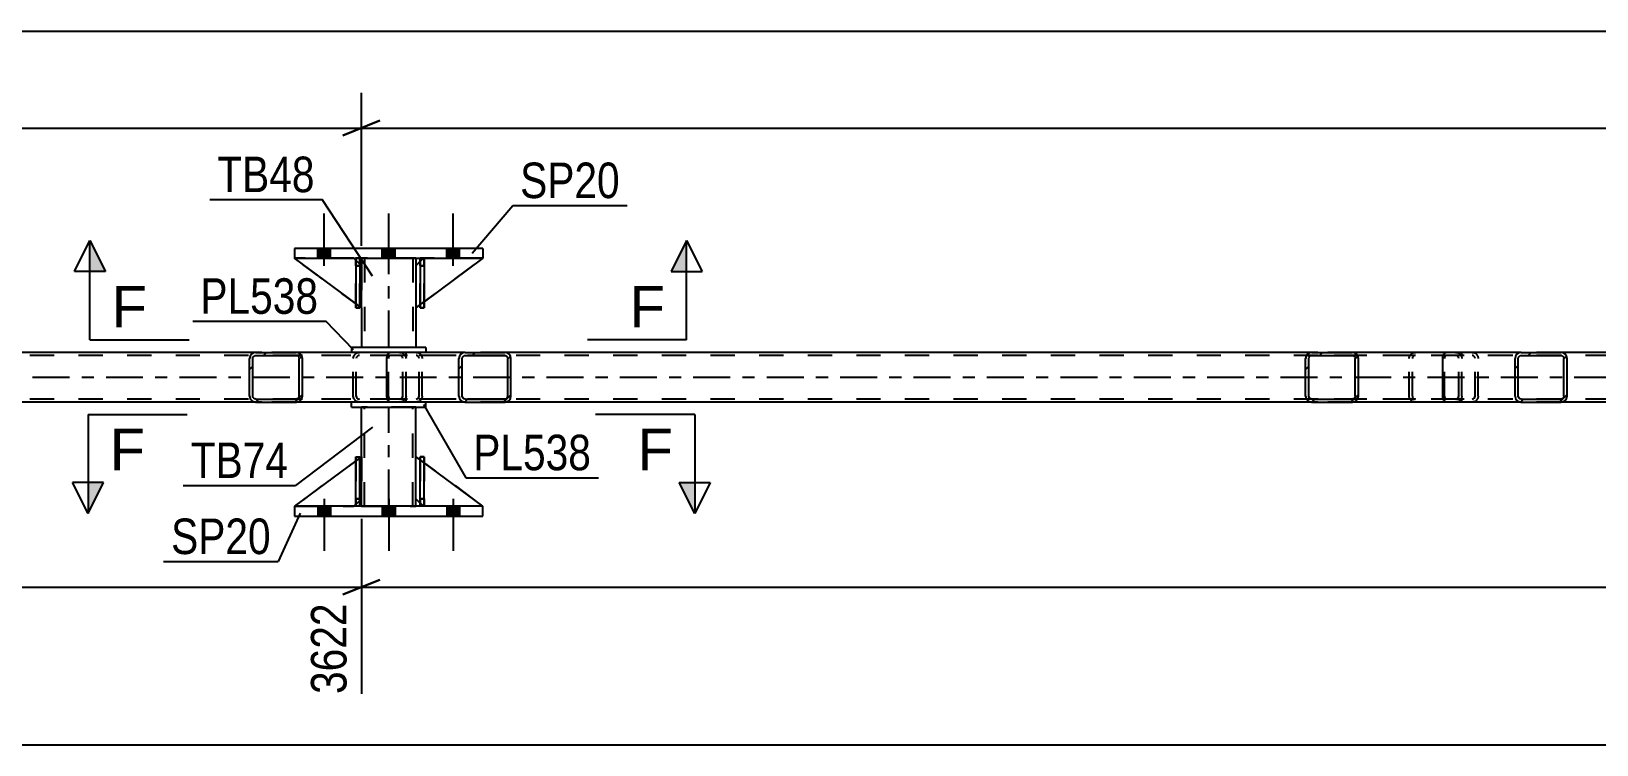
# Model space of a CAD drawing. Header units: millimetres. Extents: x -49 to 792, y -420 to 174.
# Drawn here: x 164.1 to 290.3, y -228.9 to -171.4 of the extents above; entities that cross this region are included whole.
import ezdxf

# ---------------------------------------------------------------- set-up
doc = ezdxf.new("R2010")
doc.units = ezdxf.units.MM
doc.linetypes.add('DXK_LINE_DOT2', pattern=[3.9198, 1.9599, -1.9599])
doc.linetypes.add('DXK_LINE_DOT3', pattern=[5.9187, 2.979, -0.9799, 0.9799, -0.9799])
doc.styles.add('Arial', font='ARIAL.TTF', dxfattribs={"height": 0.2})
doc.styles.add('Arial Narrow', font='ARIALN.TTF', dxfattribs={"height": 0.2})

# ---------------------------------------------------------------- blocks, each defined once
blk = doc.blocks.new('Part-122570535-7339 - 7274')
at = {"color": 2, "linetype": 'Continuous'}
for p, q in [((190.29, -209.73), (190.29, -205.73)), ((190.29, -205.73), (190.61, -205.73)), ((190.61, -209.73), (190.61, -205.73)), ((190.29, -209.73), (190.29, -209.73)), ((190.61, -209.73), (190.29, -209.73))]:
    blk.add_line(p, q, dxfattribs=at)
at = {"color": 7, "linetype": 'DXK_LINE_DOT2'}
for p, q in [((190.29, -205.73), (190.29, -209.13)), ((190.61, -209.13), (190.61, -205.73)), ((190.29, -209.13), (190.29, -209.73)), ((190.29, -209.13), (190.61, -209.13)), ((190.61, -209.73), (190.61, -209.13)), ((190.61, -209.73), (190.61, -209.73))]:
    blk.add_line(p, q, dxfattribs=at)
blk = doc.blocks.new('Part-122570535-7340 - 7274')
at = {"linetype": 'Continuous'}
h = blk.add_hatch(dxfattribs=at)
h.set_pattern_fill('', scale=0.7, style=0, pattern_type=0)
h.set_pattern_definition([(45, (271.0817, -197.6216), (-1.57154, 1.57154), [])])
h.paths.add_polyline_path([(271.12, -197.81), (271.08, -197.62), (270.97, -197.47), (270.81, -197.36), (270.61, -197.33), (267.37, -197.33), (267.18, -197.36), (267.01, -197.47), (266.9, -197.62), (266.86, -197.81), (266.86, -200.85), (266.9, -201.03), (267.01, -201.18), (267.18, -201.29), (267.37, -201.33), (270.61, -201.33), (270.81, -201.29), (270.97, -201.18), (271.08, -201.03), (271.12, -200.85)])
h.paths.add_polyline_path([(270.85, -200.94), (270.79, -201.01), (270.71, -201.07), (270.61, -201.09), (267.37, -201.09), (267.28, -201.07), (267.19, -201.01), (267.14, -200.94), (267.12, -200.85), (267.12, -197.81), (267.14, -197.71), (267.19, -197.64), (267.28, -197.58), (267.37, -197.57), (270.61, -197.57), (270.71, -197.58), (270.79, -197.64), (270.85, -197.71), (270.87, -197.81), (270.87, -200.85)])
at = {"color": 2, "linetype": 'Continuous'}
for p, q in [((266.9, -197.62), (266.86, -197.81)), ((266.86, -200.85), (266.86, -197.81)), ((267.12, -197.81), (267.14, -197.71)), ((267.12, -200.85), (267.12, -197.81)), ((267.14, -197.71), (267.19, -197.64)), ((267.37, -197.33), (267.18, -197.36)), ((267.19, -197.64), (267.28, -197.58)), ((267.28, -197.58), (267.37, -197.57)), ((267.37, -197.33), (270.61, -197.33)), ((267.37, -197.57), (270.61, -197.57)), ((278.19, -197.33), (270.61, -197.33)), ((270.81, -197.36), (270.61, -197.33)), ((270.61, -197.57), (270.71, -197.58)), ((270.71, -197.58), (270.79, -197.64)), ((270.79, -197.64), (270.85, -197.71)), ((270.85, -197.71), (270.87, -197.81)), ((270.87, -200.85), (270.87, -197.81)), ((271.12, -197.81), (271.08, -197.62)), ((271.12, -200.85), (271.12, -197.81)), ((266.86, -200.85), (266.9, -201.03)), ((267.14, -200.94), (267.12, -200.85)), ((267.19, -201.01), (267.14, -200.94)), ((267.18, -201.29), (267.37, -201.33)), ((267.28, -201.07), (267.19, -201.01)), ((267.37, -201.09), (267.28, -201.07)), ((267.37, -201.09), (270.61, -201.09)), ((267.37, -201.33), (270.61, -201.33)), ((270.71, -201.07), (270.61, -201.09)), ((270.61, -201.33), (270.81, -201.29)), ((278.19, -201.33), (270.61, -201.33)), ((270.79, -201.01), (270.71, -201.07)), ((270.85, -200.94), (270.79, -201.01)), ((270.87, -200.85), (270.85, -200.94)), ((271.08, -201.03), (271.12, -200.85))]:
    blk.add_line(p, q, dxfattribs=at)
at = {"color": 7, "linetype": 'DXK_LINE_DOT2'}
for p, q in [((270.61, -197.33), (267.37, -197.33)), ((278.96, -197.57), (267.37, -197.57)), ((275.21, -197.81), (275.25, -197.62)), ((275.21, -200.85), (275.21, -197.81)), ((275.49, -197.71), (275.47, -197.81)), ((275.47, -200.85), (275.47, -197.81)), ((275.54, -197.64), (275.49, -197.71)), ((275.53, -197.36), (275.72, -197.33)), ((275.63, -197.58), (275.54, -197.64)), ((275.72, -197.57), (275.63, -197.58)), ((278.96, -197.33), (278.19, -197.33)), ((278.96, -197.33), (279.15, -197.36)), ((279.06, -197.58), (278.96, -197.57)), ((279.14, -197.64), (279.06, -197.58)), ((279.2, -197.71), (279.14, -197.64)), ((279.21, -197.81), (279.2, -197.71)), ((279.21, -200.85), (279.21, -197.81)), ((279.43, -197.62), (279.47, -197.81)), ((279.47, -200.85), (279.47, -197.81)), ((278.96, -201.09), (267.37, -201.09)), ((270.61, -201.33), (267.37, -201.33)), ((275.25, -201.03), (275.21, -200.85)), ((275.47, -200.85), (275.49, -200.94)), ((275.49, -200.94), (275.54, -201.01)), ((275.72, -201.33), (275.53, -201.29)), ((275.54, -201.01), (275.57, -201.03)), ((275.57, -201.03), (275.63, -201.07)), ((275.63, -201.07), (275.72, -201.09)), ((278.96, -201.33), (278.19, -201.33)), ((278.96, -201.09), (279.06, -201.07)), ((279.15, -201.29), (278.96, -201.33)), ((279.06, -201.07), (279.14, -201.01)), ((279.14, -201.01), (279.2, -200.94)), ((279.2, -200.94), (279.21, -200.85)), ((279.47, -200.85), (279.43, -201.03))]:
    blk.add_line(p, q, dxfattribs=at)
at = {"color": 2, "linetype": 'Continuous'}
for centre, start, end in [((267.36, -197.83), 110.7583, 155.68), ((270.63, -197.83), 24.32, 69.2417), ((267.36, -200.82), 204.32, 249.2417), ((270.63, -200.82), 290.7583, 335.68)]:
    blk.add_arc(centre, 0.496, start, end, dxfattribs=at)
at = {"color": 7, "linetype": 'DXK_LINE_DOT2'}
for centre, start, end in [((275.7, -197.83), 110.7583, 155.68), ((278.98, -197.83), 24.32, 69.2417), ((275.7, -200.82), 204.32, 249.2417), ((278.98, -200.82), 290.7583, 335.68)]:
    blk.add_arc(centre, 0.496, start, end, dxfattribs=at)
blk = doc.blocks.new('Part-122570535-7344 - 7274')
at = {"color": 2, "linetype": 'Continuous'}
for p, q in [((195.81, -189.73), (195.49, -189.73)), ((195.49, -189.73), (195.49, -193.73)), ((195.81, -189.73), (195.81, -189.73)), ((195.81, -189.73), (195.81, -193.73)), ((195.81, -193.73), (195.49, -193.73))]:
    blk.add_line(p, q, dxfattribs=at)
at = {"color": 7, "linetype": 'DXK_LINE_DOT2'}
for p, q in [((195.49, -190.33), (195.49, -189.73)), ((195.81, -190.33), (195.49, -190.33)), ((195.49, -190.33), (195.49, -193.73)), ((195.81, -190.33), (195.81, -189.73)), ((195.81, -189.73), (195.81, -189.73)), ((195.81, -193.73), (195.81, -190.33))]:
    blk.add_line(p, q, dxfattribs=at)
blk = doc.blocks.new('Bolt-122570535-7413 - 7274')
at = {"linetype": 'Continuous'}
for points in [[(188.26, -209.73), (187.22, -209.73), (187.22, -210.53), (188.26, -210.53)], [(188.26, -209.73), (187.22, -209.73), (187.22, -210.53), (188.26, -210.53)], [(188.26, -209.73), (187.22, -209.73), (187.22, -210.53), (188.26, -210.53)], [(193.46, -209.73), (192.42, -209.73), (192.42, -210.53), (193.46, -210.53)], [(193.46, -209.73), (192.42, -209.73), (192.42, -210.53), (193.46, -210.53)], [(198.66, -209.73), (197.62, -209.73), (197.62, -210.53), (198.66, -210.53)], [(198.66, -209.73), (197.62, -209.73), (197.62, -210.53), (198.66, -210.53)], [(198.66, -209.73), (197.62, -209.73), (197.62, -210.53), (198.66, -210.53)]]:
    blk.add_hatch(color=1, dxfattribs=at).paths.add_polyline_path(points)
at = {"color": 1, "linetype": 'Continuous'}
for p, q in [((187.74, -209.13), (187.74, -213.33)), ((187.74, -209.13), (187.74, -213.33)), ((187.74, -209.13), (187.74, -213.33)), ((192.94, -209.13), (192.94, -213.33)), ((192.94, -209.13), (192.94, -213.33)), ((198.14, -209.13), (198.14, -213.33)), ((198.14, -209.13), (198.14, -213.33)), ((198.14, -209.13), (198.14, -213.33)), ((187.22, -209.73), (187.22, -210.53)), ((187.22, -209.73), (187.22, -210.53)), ((187.22, -209.73), (187.22, -210.53)), ((188.26, -209.73), (188.26, -210.53)), ((188.26, -209.73), (188.26, -210.53)), ((188.26, -209.73), (188.26, -210.53)), ((192.42, -209.73), (192.42, -210.53)), ((192.42, -209.73), (192.42, -210.53)), ((193.46, -209.73), (193.46, -210.53)), ((193.46, -209.73), (193.46, -210.53)), ((197.62, -209.73), (197.62, -210.53)), ((197.62, -209.73), (197.62, -210.53)), ((197.62, -209.73), (197.62, -210.53)), ((198.66, -209.73), (198.66, -210.53)), ((198.66, -209.73), (198.66, -210.53)), ((198.66, -209.73), (198.66, -210.53))]:
    blk.add_line(p, q, dxfattribs=at)
blk = doc.blocks.new('Part-122570535-7542 - 7274')
at = {"color": 7, "linetype": 'DXK_LINE_DOT2'}
for p, q in [((195.14, -209.13), (195.14, -205.73)), ((195.14, -205.73), (200.54, -209.73)), ((195.74, -209.73), (195.14, -209.13)), ((200.54, -209.73), (195.74, -209.73))]:
    blk.add_line(p, q, dxfattribs=at)
blk = doc.blocks.new('Part-122570535-7421 - 7274')
at = {"color": 7, "linetype": 'DXK_LINE_DOT2'}
for p, q in [((714.74, -197.57), (45.86, -197.57)), ((202.3, -197.33), (182.24, -197.33)), ((287.44, -197.33), (267.37, -197.33)), ((714.74, -201.09), (45.86, -201.09)), ((202.3, -201.33), (182.24, -201.33)), ((287.44, -201.33), (267.37, -201.33))]:
    blk.add_line(p, q, dxfattribs=at)
at = {"color": 2, "linetype": 'Continuous'}
for p, q in [((182.24, -197.33), (117.17, -197.33)), ((267.37, -197.33), (202.3, -197.33)), ((352.51, -197.33), (287.44, -197.33)), ((182.24, -201.33), (117.17, -201.33)), ((267.37, -201.33), (202.3, -201.33)), ((352.51, -201.33), (287.44, -201.33))]:
    blk.add_line(p, q, dxfattribs=at)
at = {"color": 7, "linetype": 'DXK_LINE_DOT3'}
blk.add_line((45.86, -199.33), (714.74, -199.33), dxfattribs=at)
blk = doc.blocks.new('Part-122570535-7433 - 7274')
at = {"color": 2, "linetype": 'Continuous'}
for p, q in [((195.94, -196.93), (189.94, -196.93)), ((189.94, -196.93), (189.94, -197.33)), ((195.94, -196.93), (195.94, -197.33))]:
    blk.add_line(p, q, dxfattribs=at)
at = {"color": 7, "linetype": 'DXK_LINE_DOT2'}
blk.add_line((195.94, -197.33), (189.94, -197.33), dxfattribs=at)
blk = doc.blocks.new('Part-122570535-7414 - 7274')
at = {"linetype": 'Continuous'}
h = blk.add_hatch(dxfattribs=at)
h.set_pattern_fill('', scale=0.7, style=0, pattern_type=0)
h.set_pattern_definition([(45, (202.7655, -197.6215), (-1.57154, 1.57154), [])])
h.paths.add_polyline_path([(202.8, -197.81), (202.77, -197.62), (202.66, -197.47), (202.49, -197.36), (202.3, -197.33), (199.12, -197.33), (198.92, -197.36), (198.76, -197.47), (198.65, -197.62), (198.61, -197.81), (198.61, -200.85), (198.65, -201.03), (198.76, -201.18), (198.92, -201.29), (199.12, -201.33), (202.3, -201.33), (202.49, -201.29), (202.66, -201.18), (202.77, -201.03), (202.8, -200.85)])
h.paths.add_polyline_path([(202.53, -200.94), (202.48, -201.01), (202.4, -201.07), (202.3, -201.09), (199.12, -201.09), (199.02, -201.07), (198.94, -201.01), (198.88, -200.94), (198.87, -200.85), (198.87, -197.81), (198.88, -197.71), (198.94, -197.64), (199.02, -197.58), (199.12, -197.57), (202.3, -197.57), (202.4, -197.58), (202.48, -197.64), (202.53, -197.71), (202.55, -197.81), (202.55, -200.85)])
at = {"color": 2, "linetype": 'Continuous'}
for p, q in [((192.79, -197.81), (192.81, -197.62)), ((192.79, -200.85), (192.79, -197.81)), ((192.81, -197.62), (192.87, -197.47)), ((192.87, -197.47), (192.96, -197.36)), ((192.96, -197.36), (193.06, -197.33)), ((199.12, -197.33), (193.06, -197.33)), ((198.65, -197.62), (198.61, -197.81)), ((198.61, -200.85), (198.61, -197.81)), ((198.87, -197.81), (198.88, -197.71)), ((198.87, -200.85), (198.87, -197.81)), ((198.88, -197.71), (198.94, -197.64)), ((199.12, -197.33), (198.92, -197.36)), ((198.94, -197.64), (199.02, -197.58)), ((199.02, -197.58), (199.12, -197.57)), ((199.12, -197.33), (202.3, -197.33)), ((199.12, -197.57), (202.3, -197.57)), ((202.49, -197.36), (202.3, -197.33)), ((202.3, -197.57), (202.4, -197.58)), ((202.4, -197.58), (202.48, -197.64)), ((202.48, -197.64), (202.53, -197.71)), ((202.53, -197.71), (202.55, -197.81)), ((202.55, -200.85), (202.55, -197.81)), ((202.8, -197.81), (202.77, -197.62)), ((202.8, -200.85), (202.8, -197.81)), ((192.81, -201.03), (192.79, -200.85)), ((192.87, -201.18), (192.81, -201.03)), ((192.96, -201.29), (192.87, -201.18)), ((193.06, -201.33), (192.96, -201.29)), ((199.12, -201.33), (193.06, -201.33)), ((198.61, -200.85), (198.65, -201.03)), ((198.88, -200.94), (198.87, -200.85)), ((198.94, -201.01), (198.88, -200.94)), ((198.92, -201.29), (199.12, -201.33)), ((199.02, -201.07), (198.94, -201.01)), ((199.12, -201.09), (199.02, -201.07)), ((199.12, -201.09), (202.3, -201.09)), ((199.12, -201.33), (202.3, -201.33)), ((202.4, -201.07), (202.3, -201.09)), ((202.3, -201.33), (202.49, -201.29)), ((202.48, -201.01), (202.4, -201.07)), ((202.53, -200.94), (202.48, -201.01)), ((202.55, -200.85), (202.53, -200.94)), ((202.77, -201.03), (202.8, -200.85))]:
    blk.add_line(p, q, dxfattribs=at)
at = {"color": 7, "linetype": 'DXK_LINE_DOT2'}
for p, q in [((192.93, -197.71), (192.92, -197.81)), ((192.92, -200.85), (192.92, -197.81)), ((192.96, -197.64), (192.93, -197.71)), ((193.01, -197.58), (192.96, -197.64)), ((193.06, -197.57), (193.01, -197.58)), ((202.3, -197.57), (193.06, -197.57)), ((194.34, -197.57), (194.34, -197.33)), ((195.15, -197.33), (195.34, -197.36)), ((195.25, -197.58), (195.15, -197.57)), ((195.33, -197.64), (195.25, -197.58)), ((195.38, -197.71), (195.33, -197.64)), ((195.4, -197.81), (195.38, -197.71)), ((195.4, -200.85), (195.4, -197.81)), ((195.62, -197.62), (195.65, -197.81)), ((195.65, -200.85), (195.65, -197.81)), ((202.3, -197.33), (199.12, -197.33)), ((192.92, -200.85), (192.93, -200.94)), ((192.93, -200.94), (192.96, -201.01)), ((192.96, -201.01), (193.01, -201.07)), ((193.01, -201.07), (193.06, -201.09)), ((202.3, -201.09), (193.06, -201.09)), ((194.34, -201.33), (194.34, -201.09)), ((195.15, -201.09), (195.25, -201.07)), ((195.34, -201.29), (195.15, -201.33)), ((195.25, -201.07), (195.33, -201.01)), ((195.33, -201.01), (195.38, -200.94)), ((195.38, -200.94), (195.4, -200.85)), ((195.65, -200.85), (195.62, -201.03)), ((202.3, -201.33), (199.12, -201.33))]:
    blk.add_line(p, q, dxfattribs=at)
for centre, start, end in [((195.17, -197.82), 23.8494, 68.8059), ((195.17, -200.83), 291.1941, 336.1506)]:
    blk.add_arc(centre, 0.492, start, end, dxfattribs=at)
at = {"color": 2, "linetype": 'Continuous'}
for centre, start, end in [((199.1, -197.82), 111.1941, 156.1506), ((202.32, -197.82), 23.8494, 68.8059), ((199.1, -200.83), 203.8494, 248.8059), ((202.32, -200.83), 291.1941, 336.1506)]:
    blk.add_arc(centre, 0.492, start, end, dxfattribs=at)
blk = doc.blocks.new('Part-122570535-7415 - 7274')
at = {"linetype": 'Continuous'}
h = blk.add_hatch(dxfattribs=at)
h.set_pattern_fill('', scale=0.7, style=0, pattern_type=0)
h.set_pattern_definition([(45, (185.9475, -197.6215), (-1.57154, 1.57154), [])])
h.paths.add_polyline_path([(185.99, -197.81), (185.95, -197.62), (185.84, -197.47), (185.67, -197.36), (185.48, -197.33), (182.24, -197.33), (182.05, -197.36), (181.88, -197.47), (181.77, -197.62), (181.73, -197.81), (181.73, -200.85), (181.77, -201.03), (181.88, -201.18), (182.05, -201.29), (182.24, -201.33), (185.48, -201.33), (185.67, -201.29), (185.84, -201.18), (185.95, -201.03), (185.99, -200.85)])
h.paths.add_polyline_path([(185.71, -200.94), (185.66, -201.01), (185.57, -201.07), (185.48, -201.09), (182.24, -201.09), (182.14, -201.07), (182.06, -201.01), (182, -200.94), (181.99, -200.85), (181.99, -197.81), (182, -197.71), (182.06, -197.64), (182.14, -197.58), (182.24, -197.57), (185.48, -197.57), (185.57, -197.58), (185.66, -197.64), (185.71, -197.71), (185.73, -197.81), (185.73, -200.85)])
at = {"color": 2, "linetype": 'Continuous'}
for p, q in [((181.77, -197.62), (181.73, -197.81)), ((181.73, -200.85), (181.73, -197.81)), ((181.99, -197.81), (182, -197.71)), ((181.99, -200.85), (181.99, -197.81)), ((182, -197.71), (182.06, -197.64)), ((182.24, -197.33), (182.05, -197.36)), ((182.06, -197.64), (182.14, -197.58)), ((182.14, -197.58), (182.24, -197.57)), ((182.24, -197.33), (185.48, -197.33)), ((182.24, -197.57), (185.48, -197.57)), ((193.06, -197.33), (185.48, -197.33)), ((185.67, -197.36), (185.48, -197.33)), ((185.48, -197.57), (185.57, -197.58)), ((185.57, -197.58), (185.66, -197.64)), ((185.66, -197.64), (185.71, -197.71)), ((185.71, -197.71), (185.73, -197.81)), ((185.73, -200.85), (185.73, -197.81)), ((185.99, -197.81), (185.95, -197.62)), ((185.99, -200.85), (185.99, -197.81)), ((181.73, -200.85), (181.77, -201.03)), ((182, -200.94), (181.99, -200.85)), ((182.06, -201.01), (182, -200.94)), ((182.05, -201.29), (182.24, -201.33)), ((182.14, -201.07), (182.06, -201.01)), ((182.24, -201.09), (182.14, -201.07)), ((182.24, -201.09), (185.48, -201.09)), ((182.24, -201.33), (185.48, -201.33)), ((185.57, -201.07), (185.48, -201.09)), ((185.48, -201.33), (185.67, -201.29)), ((193.06, -201.33), (185.48, -201.33)), ((185.66, -201.01), (185.57, -201.07)), ((185.71, -200.94), (185.66, -201.01)), ((185.73, -200.85), (185.71, -200.94)), ((185.95, -201.03), (185.99, -200.85))]:
    blk.add_line(p, q, dxfattribs=at)
at = {"color": 7, "linetype": 'DXK_LINE_DOT2'}
for p, q in [((185.48, -197.33), (182.24, -197.33)), ((193.82, -197.57), (182.24, -197.57)), ((190.08, -197.81), (190.12, -197.62)), ((190.08, -200.85), (190.08, -197.81)), ((190.35, -197.71), (190.33, -197.81)), ((190.33, -200.85), (190.33, -197.81)), ((190.41, -197.64), (190.35, -197.71)), ((190.39, -197.36), (190.59, -197.33)), ((190.49, -197.58), (190.41, -197.64)), ((190.59, -197.57), (190.49, -197.58)), ((193.82, -197.33), (193.06, -197.33)), ((193.82, -197.33), (194.02, -197.36)), ((193.92, -197.58), (193.82, -197.57)), ((194.01, -197.64), (193.92, -197.58)), ((194.06, -197.71), (194.01, -197.64)), ((194.08, -197.81), (194.06, -197.71)), ((194.08, -200.85), (194.08, -197.81)), ((194.3, -197.62), (194.34, -197.81)), ((194.34, -200.85), (194.34, -197.81)), ((193.82, -201.09), (182.24, -201.09)), ((185.48, -201.33), (182.24, -201.33)), ((190.12, -201.03), (190.08, -200.85)), ((190.33, -200.85), (190.35, -200.94)), ((190.35, -200.94), (190.41, -201.01)), ((190.59, -201.33), (190.39, -201.29)), ((190.41, -201.01), (190.43, -201.03)), ((190.43, -201.03), (190.49, -201.07)), ((190.49, -201.07), (190.59, -201.09)), ((193.82, -201.33), (193.06, -201.33)), ((193.82, -201.09), (193.92, -201.07)), ((194.02, -201.29), (193.82, -201.33)), ((193.92, -201.07), (194.01, -201.01)), ((194.01, -201.01), (194.06, -200.94)), ((194.06, -200.94), (194.08, -200.85)), ((194.34, -200.85), (194.3, -201.03))]:
    blk.add_line(p, q, dxfattribs=at)
at = {"color": 2, "linetype": 'Continuous'}
for centre, start, end in [((182.22, -197.83), 110.7583, 155.68), ((185.5, -197.83), 24.32, 69.2417), ((182.22, -200.82), 204.32, 249.2417), ((185.5, -200.82), 290.7583, 335.68)]:
    blk.add_arc(centre, 0.496, start, end, dxfattribs=at)
at = {"color": 7, "linetype": 'DXK_LINE_DOT2'}
for centre, start, end in [((190.57, -197.83), 110.7583, 155.68), ((193.84, -197.83), 24.32, 69.2417), ((190.57, -200.82), 204.32, 249.2417), ((193.84, -200.82), 290.7583, 335.68)]:
    blk.add_arc(centre, 0.496, start, end, dxfattribs=at)
blk = doc.blocks.new('Part-122570535-7538 - 7274')
at = {"color": 2, "linetype": 'Continuous'}
for p, q in [((189.94, -201.73), (189.94, -201.33)), ((189.94, -201.73), (195.94, -201.73)), ((195.94, -201.73), (195.94, -201.33))]:
    blk.add_line(p, q, dxfattribs=at)
at = {"color": 7, "linetype": 'DXK_LINE_DOT2'}
blk.add_line((195.94, -201.33), (189.94, -201.33), dxfattribs=at)
blk = doc.blocks.new('Bolt-122570535-7424 - 7274')
at = {"linetype": 'Continuous'}
for points in [[(187.22, -189.73), (188.26, -189.73), (188.26, -188.93), (187.22, -188.93)], [(187.22, -189.73), (188.26, -189.73), (188.26, -188.93), (187.22, -188.93)], [(187.22, -189.73), (188.26, -189.73), (188.26, -188.93), (187.22, -188.93)], [(192.42, -189.73), (193.46, -189.73), (193.46, -188.93), (192.42, -188.93)], [(192.42, -189.73), (193.46, -189.73), (193.46, -188.93), (192.42, -188.93)], [(197.62, -189.73), (198.66, -189.73), (198.66, -188.93), (197.62, -188.93)], [(197.62, -189.73), (198.66, -189.73), (198.66, -188.93), (197.62, -188.93)], [(197.62, -189.73), (198.66, -189.73), (198.66, -188.93), (197.62, -188.93)]]:
    blk.add_hatch(color=1, dxfattribs=at).paths.add_polyline_path(points)
at = {"color": 1, "linetype": 'Continuous'}
for p, q in [((187.74, -190.33), (187.74, -186.13)), ((187.74, -190.33), (187.74, -186.13)), ((187.74, -190.33), (187.74, -186.13)), ((192.94, -190.33), (192.94, -186.13)), ((192.94, -190.33), (192.94, -186.13)), ((198.14, -190.33), (198.14, -186.13)), ((198.14, -190.33), (198.14, -186.13)), ((198.14, -190.33), (198.14, -186.13)), ((187.22, -189.73), (187.22, -188.93)), ((187.22, -189.73), (187.22, -188.93)), ((187.22, -189.73), (187.22, -188.93)), ((188.26, -189.73), (188.26, -188.93)), ((188.26, -189.73), (188.26, -188.93)), ((188.26, -189.73), (188.26, -188.93)), ((192.42, -189.73), (192.42, -188.93)), ((192.42, -189.73), (192.42, -188.93)), ((193.46, -189.73), (193.46, -188.93)), ((193.46, -189.73), (193.46, -188.93)), ((197.62, -189.73), (197.62, -188.93)), ((197.62, -189.73), (197.62, -188.93)), ((197.62, -189.73), (197.62, -188.93)), ((198.66, -189.73), (198.66, -188.93)), ((198.66, -189.73), (198.66, -188.93)), ((198.66, -189.73), (198.66, -188.93))]:
    blk.add_line(p, q, dxfattribs=at)
blk = doc.blocks.new('Part-122570535-7464 - 7274')
at = {"color": 2, "linetype": 'Continuous'}
for p, q in [((190.29, -193.39), (185.34, -189.73)), ((190.29, -189.88), (190.14, -189.73)), ((190.74, -190.33), (190.61, -190.2)), ((190.74, -190.33), (190.74, -190.33)), ((190.74, -193.73), (190.74, -190.33)), ((190.61, -193.63), (190.74, -193.73)), ((190.74, -193.73), (190.74, -193.73))]:
    blk.add_line(p, q, dxfattribs=at)
at = {"color": 7, "linetype": 'DXK_LINE_DOT2'}
for p, q in [((190.14, -189.73), (185.34, -189.73)), ((190.14, -189.73), (190.74, -190.33)), ((190.61, -190.2), (190.29, -189.88)), ((190.74, -190.33), (190.74, -193.73)), ((190.61, -193.63), (190.29, -193.39))]:
    blk.add_line(p, q, dxfattribs=at)
blk = doc.blocks.new('Part-122570535-7465 - 7274')
at = {"color": 2, "linetype": 'Continuous'}
for p, q in [((190.61, -189.73), (190.29, -189.73)), ((190.29, -189.73), (190.29, -193.73)), ((190.61, -189.73), (190.61, -189.73)), ((190.61, -189.73), (190.61, -193.73)), ((190.61, -193.73), (190.29, -193.73))]:
    blk.add_line(p, q, dxfattribs=at)
at = {"color": 7, "linetype": 'DXK_LINE_DOT2'}
for p, q in [((190.29, -190.33), (190.29, -189.73)), ((190.61, -190.33), (190.29, -190.33)), ((190.29, -190.33), (190.29, -193.73)), ((190.61, -190.33), (190.61, -189.73)), ((190.61, -189.73), (190.61, -189.73)), ((190.61, -193.73), (190.61, -190.33))]:
    blk.add_line(p, q, dxfattribs=at)
blk = doc.blocks.new('Part-122570535-7472 - 7274')
at = {"color": 2, "linetype": 'Continuous'}
for p, q in [((190.29, -206.06), (185.34, -209.73)), ((190.74, -205.73), (190.61, -205.82)), ((190.74, -209.13), (190.74, -205.73)), ((190.74, -209.13), (190.61, -209.25)), ((190.74, -209.13), (190.74, -209.13)), ((190.29, -209.57), (190.14, -209.73))]:
    blk.add_line(p, q, dxfattribs=at)
at = {"color": 7, "linetype": 'DXK_LINE_DOT2'}
for p, q in [((190.61, -205.82), (190.29, -206.06)), ((190.74, -209.13), (190.74, -205.73)), ((190.74, -209.13), (190.14, -209.73)), ((190.61, -209.25), (190.29, -209.57)), ((185.34, -209.73), (190.14, -209.73))]:
    blk.add_line(p, q, dxfattribs=at)
blk = doc.blocks.new('Part-122570535-7473 - 7274')
at = {"color": 7, "linetype": 'DXK_LINE_DOT2'}
for p, q in [((190.74, -205.73), (185.34, -209.73)), ((190.74, -209.13), (190.74, -205.73)), ((190.74, -205.73), (190.74, -209.13)), ((190.14, -209.73), (190.74, -209.13)), ((190.74, -209.13), (190.14, -209.73)), ((190.74, -209.13), (190.74, -209.13)), ((185.34, -209.73), (190.14, -209.73))]:
    blk.add_line(p, q, dxfattribs=at)
blk = doc.blocks.new('Part-122570535-7474 - 7274')
at = {"color": 7, "linetype": 'DXK_LINE_DOT2'}
for p, q in [((195.49, -190.33), (195.49, -189.73)), ((195.49, -189.73), (195.49, -189.73)), ((195.49, -189.73), (195.49, -193.73)), ((195.81, -189.73), (195.49, -189.73)), ((195.49, -193.73), (195.49, -190.33)), ((195.49, -190.33), (195.81, -190.33)), ((195.81, -190.33), (195.81, -189.73)), ((195.81, -193.73), (195.81, -189.73)), ((195.81, -190.33), (195.81, -193.73)), ((195.49, -193.73), (195.81, -193.73))]:
    blk.add_line(p, q, dxfattribs=at)
blk = doc.blocks.new('Part-122570535-7475 - 7274')
at = {"color": 2, "linetype": 'Continuous'}
for p, q in [((195.14, -209.13), (195.14, -205.73)), ((195.49, -205.99), (195.14, -205.73)), ((200.53, -209.73), (195.81, -206.22)), ((195.49, -209.48), (195.14, -209.13))]:
    blk.add_line(p, q, dxfattribs=at)
at = {"color": 7, "linetype": 'DXK_LINE_DOT2'}
for p, q in [((195.81, -206.22), (195.49, -205.99)), ((195.74, -209.73), (195.49, -209.48)), ((200.54, -209.73), (195.74, -209.73)), ((200.53, -209.73), (200.54, -209.73)), ((200.54, -209.73), (200.53, -209.73))]:
    blk.add_line(p, q, dxfattribs=at)
blk = doc.blocks.new('Part-122570535-7479 - 7274')
at = {"linetype": 'Continuous'}
h = blk.add_hatch(dxfattribs=at)
h.set_pattern_fill('', scale=0.7, style=0, pattern_type=0)
h.set_pattern_definition([(45, (287.8997, -197.6216), (-1.57154, 1.57154), [])])
h.paths.add_polyline_path([(287.94, -197.81), (287.9, -197.62), (287.79, -197.47), (287.63, -197.36), (287.44, -197.33), (284.25, -197.33), (284.06, -197.36), (283.9, -197.47), (283.79, -197.62), (283.75, -197.81), (283.75, -200.85), (283.79, -201.03), (283.9, -201.18), (284.06, -201.29), (284.25, -201.33), (287.44, -201.33), (287.63, -201.29), (287.79, -201.18), (287.9, -201.03), (287.94, -200.85)])
h.paths.add_polyline_path([(287.67, -200.94), (287.61, -201.01), (287.53, -201.07), (287.44, -201.09), (284.25, -201.09), (284.15, -201.07), (284.07, -201.01), (284.02, -200.94), (284, -200.85), (284, -197.81), (284.02, -197.71), (284.07, -197.64), (284.15, -197.58), (284.25, -197.57), (287.44, -197.57), (287.53, -197.58), (287.61, -197.64), (287.67, -197.71), (287.69, -197.81), (287.69, -200.85)])
at = {"color": 2, "linetype": 'Continuous'}
for p, q in [((277.92, -197.81), (277.94, -197.62)), ((277.92, -200.85), (277.92, -197.81)), ((277.94, -197.62), (278, -197.47)), ((278, -197.47), (278.09, -197.36)), ((278.09, -197.36), (278.19, -197.33)), ((284.25, -197.33), (278.19, -197.33)), ((283.79, -197.62), (283.75, -197.81)), ((283.75, -200.85), (283.75, -197.81)), ((284, -197.81), (284.02, -197.71)), ((284, -200.85), (284, -197.81)), ((284.02, -197.71), (284.07, -197.64)), ((284.25, -197.33), (284.06, -197.36)), ((284.07, -197.64), (284.15, -197.58)), ((284.15, -197.58), (284.25, -197.57)), ((284.25, -197.33), (287.44, -197.33)), ((284.25, -197.57), (287.44, -197.57)), ((287.63, -197.36), (287.44, -197.33)), ((287.44, -197.57), (287.53, -197.58)), ((287.53, -197.58), (287.61, -197.64)), ((287.61, -197.64), (287.67, -197.71)), ((287.67, -197.71), (287.69, -197.81)), ((287.69, -200.85), (287.69, -197.81)), ((287.94, -197.81), (287.9, -197.62)), ((287.94, -200.85), (287.94, -197.81)), ((277.94, -201.03), (277.92, -200.85)), ((278, -201.18), (277.94, -201.03)), ((278.09, -201.29), (278, -201.18)), ((278.19, -201.33), (278.09, -201.29)), ((284.25, -201.33), (278.19, -201.33)), ((283.75, -200.85), (283.79, -201.03)), ((284.02, -200.94), (284, -200.85)), ((284.07, -201.01), (284.02, -200.94)), ((284.06, -201.29), (284.25, -201.33)), ((284.15, -201.07), (284.07, -201.01)), ((284.25, -201.09), (284.15, -201.07)), ((284.25, -201.09), (287.44, -201.09)), ((284.25, -201.33), (287.44, -201.33)), ((287.53, -201.07), (287.44, -201.09)), ((287.44, -201.33), (287.63, -201.29)), ((287.61, -201.01), (287.53, -201.07)), ((287.67, -200.94), (287.61, -201.01)), ((287.69, -200.85), (287.67, -200.94)), ((287.9, -201.03), (287.94, -200.85))]:
    blk.add_line(p, q, dxfattribs=at)
at = {"color": 7, "linetype": 'DXK_LINE_DOT2'}
for p, q in [((278.07, -197.71), (278.06, -197.81)), ((278.06, -200.85), (278.06, -197.81)), ((278.1, -197.64), (278.07, -197.71)), ((278.14, -197.58), (278.1, -197.64)), ((278.19, -197.57), (278.14, -197.58)), ((287.44, -197.57), (278.19, -197.57)), ((279.47, -197.57), (279.47, -197.33)), ((280.28, -197.33), (280.48, -197.36)), ((280.38, -197.58), (280.28, -197.57)), ((280.46, -197.64), (280.38, -197.58)), ((280.52, -197.71), (280.46, -197.64)), ((280.54, -197.81), (280.52, -197.71)), ((280.54, -200.85), (280.54, -197.81)), ((280.75, -197.62), (280.79, -197.81)), ((280.79, -200.85), (280.79, -197.81)), ((287.44, -197.33), (284.25, -197.33)), ((278.06, -200.85), (278.07, -200.94)), ((278.07, -200.94), (278.1, -201.01)), ((278.1, -201.01), (278.14, -201.07)), ((278.14, -201.07), (278.19, -201.09)), ((287.44, -201.09), (278.19, -201.09)), ((279.47, -201.33), (279.47, -201.09)), ((280.28, -201.09), (280.38, -201.07)), ((280.48, -201.29), (280.28, -201.33)), ((280.38, -201.07), (280.46, -201.01)), ((280.46, -201.01), (280.52, -200.94)), ((280.52, -200.94), (280.54, -200.85)), ((280.79, -200.85), (280.75, -201.03)), ((287.44, -201.33), (284.25, -201.33))]:
    blk.add_line(p, q, dxfattribs=at)
for centre, start, end in [((280.3, -197.82), 23.8494, 68.8059), ((280.3, -200.83), 291.1941, 336.1506)]:
    blk.add_arc(centre, 0.492, start, end, dxfattribs=at)
at = {"color": 2, "linetype": 'Continuous'}
for centre, start, end in [((284.24, -197.82), 111.1941, 156.1506), ((287.45, -197.82), 23.8494, 68.8059), ((284.24, -200.83), 203.8494, 248.8059), ((287.45, -200.83), 291.1941, 336.1506)]:
    blk.add_arc(centre, 0.492, start, end, dxfattribs=at)
blk = doc.blocks.new('Part-122570535-7481 - 7274')
at = {"color": 7, "linetype": 'DXK_LINE_DOT2'}
for p, q in [((190.29, -205.73), (190.61, -205.73)), ((190.29, -209.13), (190.29, -205.73)), ((190.29, -205.73), (190.29, -209.73)), ((190.61, -205.73), (190.61, -209.13)), ((190.61, -209.73), (190.61, -205.82)), ((190.61, -209.13), (190.29, -209.13)), ((190.29, -209.73), (190.29, -209.13)), ((190.61, -209.13), (190.61, -209.73)), ((190.61, -209.73), (190.29, -209.73)), ((190.61, -209.73), (190.61, -209.73))]:
    blk.add_line(p, q, dxfattribs=at)
blk = doc.blocks.new('Part-122570535-7487 - 7274')
at = {"color": 2, "linetype": 'Continuous'}
for p, q in [((190.74, -189.73), (190.74, -190.33)), ((195.14, -189.73), (195.14, -190.33)), ((190.74, -193.73), (190.74, -196.93)), ((195.14, -193.73), (195.14, -196.93))]:
    blk.add_line(p, q, dxfattribs=at)
at = {"color": 7, "linetype": 'DXK_LINE_DOT2'}
for p, q in [((195.14, -189.73), (190.74, -189.73)), ((190.74, -190.33), (190.74, -193.73)), ((190.98, -189.73), (190.98, -196.93)), ((194.9, -189.73), (194.9, -196.93)), ((195.14, -190.33), (195.14, -193.73)), ((195.14, -196.93), (190.74, -196.93))]:
    blk.add_line(p, q, dxfattribs=at)
at = {"color": 7, "linetype": 'DXK_LINE_DOT3'}
blk.add_line((192.94, -196.93), (192.94, -189.73), dxfattribs=at)
blk = doc.blocks.new('Part-122570535-7504 - 7274')
at = {"color": 2, "linetype": 'Continuous'}
for p, q in [((195.49, -209.73), (195.49, -205.73)), ((195.49, -205.73), (195.81, -205.73)), ((195.81, -209.73), (195.81, -205.73)), ((195.49, -209.73), (195.49, -209.73)), ((195.81, -209.73), (195.49, -209.73))]:
    blk.add_line(p, q, dxfattribs=at)
at = {"color": 7, "linetype": 'DXK_LINE_DOT2'}
for p, q in [((195.49, -205.73), (195.49, -209.13)), ((195.81, -209.13), (195.81, -205.73)), ((195.49, -209.13), (195.49, -209.73)), ((195.49, -209.13), (195.81, -209.13)), ((195.81, -209.73), (195.81, -209.13)), ((195.81, -209.73), (195.81, -209.73))]:
    blk.add_line(p, q, dxfattribs=at)
blk = doc.blocks.new('Part-122570535-7507 - 7274')
at = {"color": 7, "linetype": 'DXK_LINE_DOT2'}
for p, q in [((190.29, -190.33), (190.29, -189.73)), ((190.29, -189.73), (190.29, -189.73)), ((190.29, -189.73), (190.29, -193.73)), ((190.61, -189.73), (190.29, -189.73)), ((190.29, -193.73), (190.29, -190.33)), ((190.29, -190.33), (190.61, -190.33)), ((190.61, -190.33), (190.61, -189.73)), ((190.61, -193.73), (190.61, -189.73)), ((190.61, -190.33), (190.61, -193.73)), ((190.29, -193.73), (190.61, -193.73))]:
    blk.add_line(p, q, dxfattribs=at)
blk = doc.blocks.new('Part-122570535-7513 - 7274')
at = {"color": 2, "linetype": 'Continuous'}
for p, q in [((200.54, -209.73), (185.34, -209.73)), ((185.34, -209.73), (185.34, -210.53)), ((185.34, -210.53), (200.54, -210.53)), ((200.54, -210.53), (200.54, -209.73))]:
    blk.add_line(p, q, dxfattribs=at)
blk = doc.blocks.new('Part-122570535-7518 - 7274')
at = {"color": 2, "linetype": 'Continuous'}
for p, q in [((200.54, -188.93), (185.34, -188.93)), ((185.34, -188.93), (185.34, -189.73)), ((200.54, -188.93), (200.54, -189.73)), ((185.34, -189.73), (200.54, -189.73))]:
    blk.add_line(p, q, dxfattribs=at)
blk = doc.blocks.new('Part-122570535-7523 - 7274')
at = {"color": 2, "linetype": 'Continuous'}
for p, q in [((190.74, -205.73), (190.74, -201.73)), ((195.14, -205.73), (195.14, -201.73)), ((190.74, -209.73), (190.74, -209.13)), ((195.14, -209.73), (195.14, -209.13))]:
    blk.add_line(p, q, dxfattribs=at)
at = {"color": 7, "linetype": 'DXK_LINE_DOT2'}
for p, q in [((195.14, -201.73), (190.74, -201.73)), ((190.98, -209.73), (190.98, -201.73)), ((194.9, -209.73), (194.9, -201.73)), ((190.74, -209.13), (190.74, -205.73)), ((195.14, -209.13), (195.14, -205.73)), ((190.74, -209.73), (195.14, -209.73))]:
    blk.add_line(p, q, dxfattribs=at)
at = {"color": 7, "linetype": 'DXK_LINE_DOT3'}
blk.add_line((192.94, -209.73), (192.94, -201.73), dxfattribs=at)
blk = doc.blocks.new('Part-122570535-7540 - 7274')
at = {"color": 7, "linetype": 'DXK_LINE_DOT2'}
for p, q in [((195.81, -205.73), (195.49, -205.73)), ((195.49, -209.13), (195.49, -205.73)), ((195.49, -205.73), (195.49, -209.73)), ((195.81, -205.73), (195.81, -209.13)), ((195.81, -209.73), (195.81, -205.73)), ((195.81, -209.13), (195.49, -209.13)), ((195.49, -209.73), (195.49, -209.13)), ((195.81, -209.13), (195.81, -209.73)), ((195.81, -209.73), (195.49, -209.73)), ((195.81, -209.73), (195.81, -209.73))]:
    blk.add_line(p, q, dxfattribs=at)
blk = doc.blocks.new('Part-122570535-7553 - 7274')
at = {"color": 7, "linetype": 'DXK_LINE_DOT2'}
for p, q in [((195.74, -189.73), (195.14, -190.33)), ((195.14, -193.73), (200.54, -189.73)), ((195.14, -190.33), (195.14, -193.73)), ((200.54, -189.73), (195.74, -189.73))]:
    blk.add_line(p, q, dxfattribs=at)
blk = doc.blocks.new('Part-122570535-7554 - 7274')
at = {"color": 2, "linetype": 'Continuous'}
for p, q in [((195.49, -189.97), (195.14, -190.33)), ((195.14, -190.33), (195.14, -193.73)), ((200.54, -189.73), (195.81, -193.23)), ((195.49, -193.46), (195.14, -193.73))]:
    blk.add_line(p, q, dxfattribs=at)
at = {"color": 7, "linetype": 'DXK_LINE_DOT2'}
for p, q in [((195.74, -189.73), (195.49, -189.97)), ((200.54, -189.73), (195.74, -189.73)), ((195.81, -193.23), (195.49, -193.46))]:
    blk.add_line(p, q, dxfattribs=at)
blk = doc.blocks.new('Part-122570535-7555 - 7274')
at = {"color": 7, "linetype": 'DXK_LINE_DOT2'}
for p, q in [((190.74, -193.73), (185.34, -189.73)), ((185.34, -189.73), (190.14, -189.73)), ((190.14, -189.73), (190.74, -190.33)), ((190.74, -190.33), (190.14, -189.73)), ((190.74, -190.33), (190.74, -193.73)), ((190.74, -190.33), (190.74, -190.33)), ((190.74, -190.33), (190.74, -193.73))]:
    blk.add_line(p, q, dxfattribs=at)
blk = doc.blocks.new('StraightDimension-122570535-7753 - 7274')
at = {"color": 7, "linetype": 'Continuous'}
for p, q in [((190.74, -210.73), (190.74, -224.86)), ((189.24, -216.85), (192.24, -215.65)), ((45.86, -216.25), (190.74, -216.25))]:
    blk.add_line(p, q, dxfattribs=at)
at = {"color": 0, "linetype": 'Continuous'}
blk.add_wipeout([(190.14, -216.95), (185.94, -216.95), (185.94, -225.46), (190.14, -225.46)], dxfattribs=at)
at = {"color": 3, "linetype": 'Continuous', "style": 'Arial Narrow'}
blk.add_text('3622', height=2.863, rotation=90.0002, dxfattribs=at).set_placement((189.54, -224.86))
blk = doc.blocks.new('StraightDimension-122570535-7672 - 7274')
at = {"color": 7, "linetype": 'Continuous'}
blk.add_line((45.22, -228.95), (725.6, -228.95), dxfattribs=at)
blk = doc.blocks.new('StraightDimension-122570535-7683 - 7274')
at = {"color": 7, "linetype": 'Continuous'}
for p, q in [((190.74, -188.73), (190.74, -176.38)), ((192.24, -178.63), (189.24, -179.83)), ((190.74, -179.23), (446.14, -179.23))]:
    blk.add_line(p, q, dxfattribs=at)
blk = doc.blocks.new('StraightDimension-122570535-7706 - 7274')
at = {"color": 7, "linetype": 'Continuous'}
for p, q in [((190.74, -188.73), (190.74, -176.38)), ((189.24, -179.83), (192.24, -178.63)), ((45.86, -179.23), (190.74, -179.23))]:
    blk.add_line(p, q, dxfattribs=at)
blk = doc.blocks.new('StraightDimension-122570535-7758 - 7274')
at = {"color": 7, "linetype": 'Continuous'}
for p, q in [((190.74, -210.73), (190.74, -224.86)), ((192.24, -215.65), (189.24, -216.85)), ((190.74, -216.25), (446.14, -216.25))]:
    blk.add_line(p, q, dxfattribs=at)
blk = doc.blocks.new('StraightDimension-122570535-7781 - 7274')
at = {"color": 7, "linetype": 'Continuous'}
blk.add_line((45.86, -171.43), (724.96, -171.43), dxfattribs=at)
blk = doc.blocks.new('Mark-122570535-7534 - 7274')
at = {"color": 0}
blk.add_wipeout([(209.27, -206.82), (209.27, -203.82), (199.76, -203.82), (199.76, -206.82)], dxfattribs=at)
blk.add_wipeout([(209.27, -206.82), (209.27, -203.82), (199.76, -203.82), (199.76, -206.82)], dxfattribs=at)
at = {"color": 30, "linetype": 'Continuous'}
for p, q in [((195.74, -201.53), (199.16, -207.42)), ((199.16, -207.42), (209.87, -207.42))]:
    blk.add_line(p, q, dxfattribs=at)
at = {"color": 3, "style": 'Arial Narrow'}
blk.add_text('PL538', height=2.863, dxfattribs=at).set_placement((199.76, -206.82))
blk = doc.blocks.new('Mark-122570535-7429 - 7274')
at = {"color": 0}
blk.add_wipeout([(187.27, -194.21), (187.27, -191.21), (177.76, -191.21), (177.76, -194.21)], dxfattribs=at)
blk.add_wipeout([(187.27, -194.21), (187.27, -191.21), (177.76, -191.21), (177.76, -194.21)], dxfattribs=at)
at = {"color": 30, "linetype": 'Continuous'}
for p in [(177.16, -194.81), (190.1, -197.12)]:
    blk.add_line(p, (187.87, -194.81), dxfattribs=at)
at = {"color": 3, "style": 'Arial Narrow'}
blk.add_text('PL538', height=2.863, dxfattribs=at).set_placement((177.76, -194.21))
blk = doc.blocks.new('Mark-122570535-7483 - 7274')
at = {"color": 0}
blk.add_wipeout([(186.98, -184.4), (186.98, -181.4), (179.12, -181.4), (179.12, -184.4)], dxfattribs=at)
blk.add_wipeout([(186.98, -184.4), (186.98, -181.4), (179.12, -181.4), (179.12, -184.4)], dxfattribs=at)
at = {"color": 30, "linetype": 'Continuous'}
for p in [(178.52, -185), (191.63, -191.18)]:
    blk.add_line(p, (187.58, -185), dxfattribs=at)
at = {"color": 3, "style": 'Arial Narrow'}
blk.add_text('TB48', height=2.863, dxfattribs=at).set_placement((179.12, -184.4))
blk = doc.blocks.new('Mark-122570535-7509 - 7274')
at = {"color": 0}
blk.add_wipeout([(183.43, -213.58), (183.43, -210.58), (175.4, -210.58), (175.4, -213.58)], dxfattribs=at)
blk.add_wipeout([(183.43, -213.58), (183.43, -210.58), (175.4, -210.58), (175.4, -213.58)], dxfattribs=at)
at = {"color": 30, "linetype": 'Continuous'}
for p in [(185.8, -210.28), (174.8, -214.18)]:
    blk.add_line(p, (184.03, -214.18), dxfattribs=at)
at = {"color": 3, "style": 'Arial Narrow'}
blk.add_text('SP20', height=2.863, dxfattribs=at).set_placement((175.4, -213.58))
blk = doc.blocks.new('Mark-122570535-7514 - 7274')
at = {"color": 0}
blk.add_wipeout([(211.58, -184.88), (211.58, -181.88), (203.54, -181.88), (203.54, -184.88)], dxfattribs=at)
blk.add_wipeout([(211.58, -184.88), (211.58, -181.88), (203.54, -181.88), (203.54, -184.88)], dxfattribs=at)
at = {"color": 30, "linetype": 'Continuous'}
for p, q in [((199.68, -189.33), (202.94, -185.48)), ((202.94, -185.48), (212.18, -185.48))]:
    blk.add_line(p, q, dxfattribs=at)
at = {"color": 3, "style": 'Arial Narrow'}
blk.add_text('SP20', height=2.863, dxfattribs=at).set_placement((203.54, -184.88))
blk = doc.blocks.new('Mark-122570535-7519 - 7274')
at = {"color": 0}
blk.add_wipeout([(184.84, -207.45), (184.84, -204.45), (176.98, -204.45), (176.98, -207.45)], dxfattribs=at)
blk.add_wipeout([(184.84, -207.45), (184.84, -204.45), (176.98, -204.45), (176.98, -207.45)], dxfattribs=at)
at = {"color": 30, "linetype": 'Continuous'}
for p in [(191.63, -203.34), (176.38, -208.05)]:
    blk.add_line(p, (185.44, -208.05), dxfattribs=at)
at = {"color": 3, "style": 'Arial Narrow'}
blk.add_text('TB74', height=2.863, dxfattribs=at).set_placement((176.98, -207.45))
blk = doc.blocks.new('SectionMark-122570535-7805 - 7274')
at = {"linetype": 'Continuous'}
for points in [[(170.1, -190.81), (168.85, -190.81), (168.85, -188.31)], [(216.96, -190.81), (215.71, -190.81), (216.96, -188.31)]]:
    blk.add_hatch(color=6, dxfattribs=at).paths.add_polyline_path(points)
at = {"color": 6, "linetype": 'Continuous'}
for p, q in [((167.6, -190.81), (168.85, -188.31)), ((168.85, -196.31), (168.85, -188.31)), ((168.85, -188.31), (170.1, -190.81)), ((216.96, -188.31), (215.71, -190.81)), ((216.96, -196.31), (216.96, -188.31)), ((216.96, -188.31), (218.21, -190.81)), ((170.1, -190.81), (167.6, -190.81)), ((215.71, -190.81), (218.21, -190.81)), ((168.85, -196.31), (176.85, -196.31)), ((216.96, -196.31), (208.96, -196.31))]:
    blk.add_line(p, q, dxfattribs=at)
at = {"color": 0, "linetype": 'Continuous'}
for points in [[(173.45, -195.31), (173.45, -191.81), (170.6, -191.81), (170.6, -195.31)], [(215.21, -195.31), (215.21, -191.81), (212.36, -191.81), (212.36, -195.31)]]:
    blk.add_wipeout(points, dxfattribs=at)
at = {"color": 3, "linetype": 'Continuous', "style": 'Arial'}
for p in [(170.6, -195.31), (212.36, -195.31)]:
    blk.add_text('F', height=3.34, dxfattribs=at).set_placement(p)
blk = doc.blocks.new('SectionMark-122570535-7809 - 7274')
at = {"linetype": 'Continuous'}
for points in [[(168.7, -207.82), (169.95, -207.82), (168.7, -210.32)], [(216.36, -207.82), (217.61, -207.82), (217.61, -210.32)]]:
    blk.add_hatch(color=6, dxfattribs=at).paths.add_polyline_path(points)
at = {"color": 6, "linetype": 'Continuous'}
for p, q in [((168.7, -202.32), (176.7, -202.32)), ((168.7, -202.32), (168.7, -210.32)), ((217.61, -202.32), (209.61, -202.32)), ((217.61, -202.32), (217.61, -210.32)), ((168.7, -210.32), (167.45, -207.82)), ((169.95, -207.82), (167.45, -207.82)), ((168.7, -210.32), (169.95, -207.82)), ((216.36, -207.82), (218.86, -207.82)), ((217.61, -210.32), (216.36, -207.82)), ((218.86, -207.82), (217.61, -210.32))]:
    blk.add_line(p, q, dxfattribs=at)
at = {"color": 0, "linetype": 'Continuous'}
for points in [[(173.3, -206.82), (173.3, -203.32), (170.45, -203.32), (170.45, -206.82)], [(215.86, -206.82), (215.86, -203.32), (213.01, -203.32), (213.01, -206.82)]]:
    blk.add_wipeout(points, dxfattribs=at)
at = {"color": 3, "linetype": 'Continuous', "style": 'Arial'}
for p in [(170.45, -206.82), (213.01, -206.82)]:
    blk.add_text('F', height=3.34, dxfattribs=at).set_placement(p)

msp = doc.modelspace()

# ---------------------------------------------------------------- block references
for name in ['Bolt-122570535-7424 - 7274', 'Part-122570535-7518 - 7274', 'Part-122570535-7464 - 7274', 'Part-122570535-7555 - 7274', 'Part-122570535-7465 - 7274', 'Part-122570535-7507 - 7274', 'Part-122570535-7487 - 7274', 'Part-122570535-7553 - 7274', 'Part-122570535-7554 - 7274', 'Part-122570535-7344 - 7274', 'Part-122570535-7474 - 7274', 'Part-122570535-7421 - 7274', 'Part-122570535-7415 - 7274', 'Part-122570535-7433 - 7274', 'Part-122570535-7414 - 7274', 'Part-122570535-7340 - 7274', 'Part-122570535-7479 - 7274', 'Part-122570535-7538 - 7274', 'Part-122570535-7523 - 7274', 'Part-122570535-7472 - 7274', 'Part-122570535-7473 - 7274', 'Part-122570535-7339 - 7274', 'Part-122570535-7481 - 7274', 'Part-122570535-7542 - 7274', 'Part-122570535-7475 - 7274', 'Part-122570535-7504 - 7274', 'Part-122570535-7540 - 7274', 'Bolt-122570535-7413 - 7274', 'Part-122570535-7513 - 7274']:
    msp.add_blockref(name, (0, 0))

# ---------------------------------------------------------------- next in the draw order: block references
for name in ['StraightDimension-122570535-7683 - 7274', 'StraightDimension-122570535-7753 - 7274']:
    msp.add_blockref(name, (0, 0))

# ---------------------------------------------------------------- next in the draw order: block references
for name in ['StraightDimension-122570535-7706 - 7274', 'StraightDimension-122570535-7672 - 7274']:
    msp.add_blockref(name, (0, 0))

# ---------------------------------------------------------------- next in the draw order: block references
for name in ['StraightDimension-122570535-7781 - 7274', 'Mark-122570535-7534 - 7274', 'Mark-122570535-7519 - 7274', 'Mark-122570535-7509 - 7274', 'StraightDimension-122570535-7758 - 7274']:
    msp.add_blockref(name, (0, 0))

# ---------------------------------------------------------------- next in the draw order: block references
for name in ['Mark-122570535-7514 - 7274', 'Mark-122570535-7429 - 7274', 'SectionMark-122570535-7809 - 7274']:
    msp.add_blockref(name, (0, 0))

# ---------------------------------------------------------------- next in the draw order: block references
msp.add_blockref('Mark-122570535-7483 - 7274', (0, 0))

# ---------------------------------------------------------------- next in the draw order: block references
msp.add_blockref('SectionMark-122570535-7805 - 7274', (0, 0))

doc.saveas('drawing.dxf')
